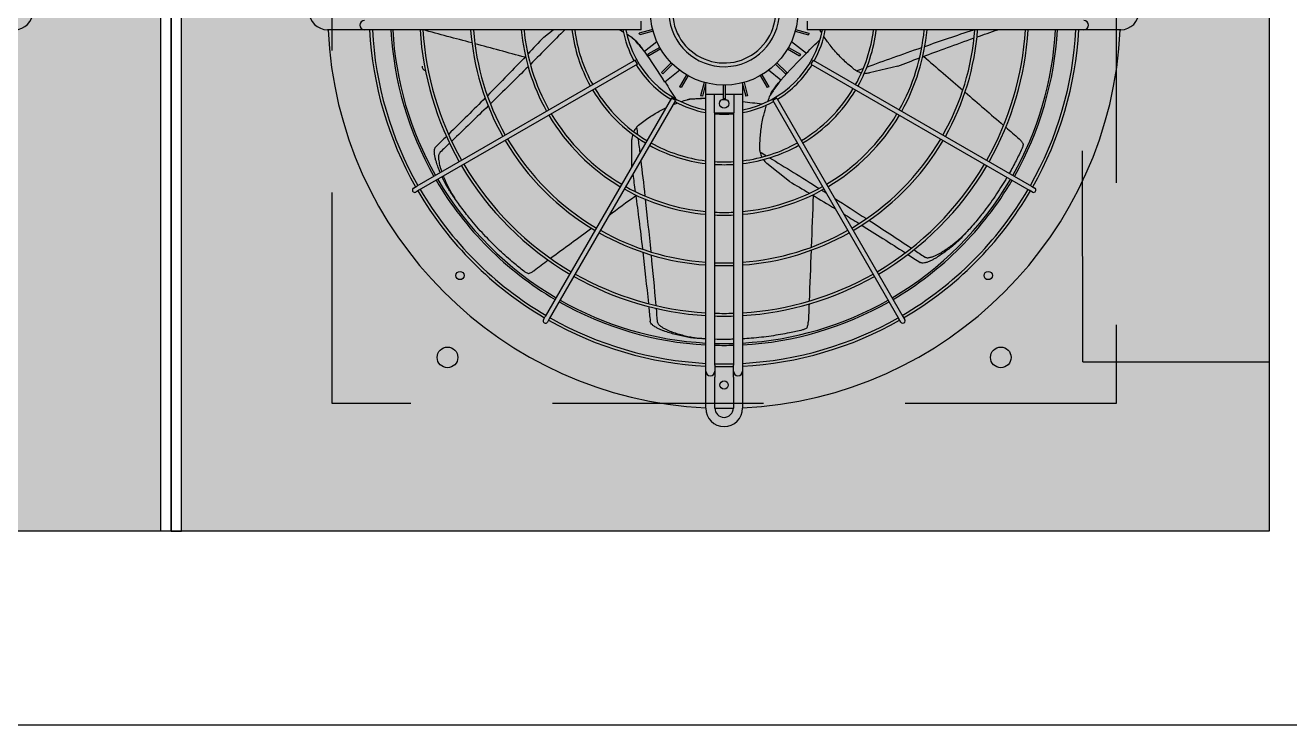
# Model space of a CAD drawing. Header units: metres. Extents: x 0 to 132, y -109 to 310.
# Drawn here: x 125.11 to 126.002, y 198.355 to 198.848 of the extents above; entities that cross this region are included whole.
import ezdxf

# ---------------------------------------------------------------- set-up
doc = ezdxf.new("R2010")
doc.units = ezdxf.units.M
doc.header["$LTSCALE"] = 0.036
doc.linetypes.add('HIDDEN', pattern=[9.525, 6.35, -3.175])
for name, color, linetype in [('elec psiktis', 170, 'Continuous'), ('elec psiktis exartimata', 170, 'Continuous'), ('fan klimatismos hatch', 21, 'Continuous'), ('mihanologika text', 20, 'Continuous')]:
    doc.layers.add(name, color=color, linetype=linetype)

# ---------------------------------------------------------------- blocks, each defined once
blk = doc.blocks.new('elec psiktis')
at = {"layer": 'fan klimatismos hatch'}
for points in [[(-3.6049, 2.2384), (-4.7844, 2.2384), (-4.7844, -0.0146), (-3.6049, -0.0146)], [(-2.4054, 2.2384), (-3.5819, 2.2384), (-3.5819, -0.0146), (-2.4054, -0.0146)]]:
    blk.add_hatch(color=256, dxfattribs=at).paths.add_polyline_path(points)
at = {"layer": 'elec psiktis'}
for p, q in [((-4.7844, -0.0146), (-4.7844, 2.2384)), ((-4.7844, 2.2384), (-0.0064, 2.2384)), ((-3.5934, 2.2384), (-3.6049, 2.2384)), ((-3.6049, 2.2384), (-3.6049, -0.0146)), ((-3.5934, 2.2384), (-3.5819, 2.2384)), ((-3.5934, 2.2384), (-3.5934, -0.0146)), ((-3.5934, -0.0146), (-3.5934, 2.2384)), ((-3.5819, -0.0146), (-3.5819, 2.2384))]:
    blk.add_line(p, q, dxfattribs=at)
at = {"layer": 'elec psiktis exartimata', "linetype": 'HIDDEN'}
for p, q in [((-4.6182, 1.2502), (-4.6182, 2.1002)), ((-4.6182, 2.1002), (-3.7682, 2.1002)), ((-3.7682, 2.1002), (-3.7682, 1.2502)), ((-4.582, 2.0549), (-4.7844, 2.0549)), ((-4.582, 2.0549), (-4.5816, 0.1684))]:
    blk.add_line(p, q, dxfattribs=at)
at = {"layer": 'elec psiktis exartimata'}
for p, q in [((-4.2132, 2.0717), (-4.2132, 2.1052)), ((-4.2032, 2.0717), (-4.2032, 2.1052)), ((-4.1832, 2.1052), (-4.1832, 2.0717)), ((-4.1732, 2.1052), (-4.1732, 2.0717)), ((-4.2132, 2.0652), (-4.2132, 2.0717)), ((-4.2032, 2.0717), (-4.2032, 2.0652)), ((-4.1832, 2.0652), (-4.1832, 2.0717)), ((-4.1732, 2.0717), (-4.1732, 2.0652)), ((-4.2132, 2.0587), (-4.2132, 2.0652)), ((-4.2132, 1.7652), (-4.2132, 2.0587)), ((-4.2032, 2.0652), (-4.2032, 2.0587)), ((-4.2032, 1.7852), (-4.2032, 2.0587)), ((-4.1832, 2.0587), (-4.1832, 2.0652)), ((-4.1832, 2.0587), (-4.1832, 1.7852)), ((-4.1732, 2.0652), (-4.1732, 2.0587)), ((-4.1732, 2.0587), (-4.1732, 1.7652)), ((-4.3871, 2.006), (-4.3891, 2.0095)), ((-4.2504, 1.7692), (-4.3871, 2.006)), ((-4.3848, 2.012), (-4.3828, 2.0085)), ((-4.246, 1.7717), (-4.3828, 2.0085)), ((-4.1404, 1.7717), (-4.0036, 2.0085)), ((-4.136, 1.7692), (-3.9993, 2.006)), ((-4.0036, 2.0085), (-4.0016, 2.012)), ((-3.9973, 2.0095), (-3.9993, 2.006)), ((-4.5266, 1.8647), (-4.53, 1.8667)), ((-4.5275, 1.8711), (-4.5241, 1.8691)), ((-4.2872, 1.7323), (-4.5241, 1.8691)), ((-4.0992, 1.7323), (-3.8623, 1.8691)), ((-3.8623, 1.8691), (-3.8589, 1.8711)), ((-3.8564, 1.8667), (-3.8598, 1.8647)), ((-4.2897, 1.728), (-4.5266, 1.8647)), ((-4.2641, 1.8596), (-4.2395, 1.84)), ((-4.0967, 1.728), (-3.8598, 1.8647)), ((-4.0932, 1.8434), (-4.0932, 1.8142)), ((-4.1825, 1.7852), (-4.2039, 1.7852)), ((-4.2039, 1.7852), (-4.2039, 1.7652)), ((-4.1825, 1.7652), (-4.1825, 1.7852)), ((-4.2504, 1.7692), (-4.246, 1.7717)), ((-4.1942, 1.7702), (-4.1922, 1.7702)), ((-4.1942, 1.7551), (-4.1942, 1.7702)), ((-4.1922, 1.7551), (-4.1922, 1.7702)), ((-4.1729, 1.7697), (-4.1687, 1.7697)), ((-4.1404, 1.7717), (-4.136, 1.7692)), ((-4.2416, 1.7569), (-4.2398, 1.7579)), ((-4.234, 1.7439), (-4.2416, 1.7569)), ((-4.2323, 1.7449), (-4.2398, 1.7579)), ((-4.2187, 1.7667), (-4.2168, 1.7672)), ((-4.2149, 1.7522), (-4.2187, 1.7667)), ((-4.2129, 1.7527), (-4.2168, 1.7672)), ((-4.2132, 1.7652), (-4.2039, 1.7652)), ((-4.2132, 1.7537), (-4.2132, 1.7652)), ((-4.2039, 1.7652), (-4.1942, 1.7652)), ((-4.1922, 1.7652), (-4.1825, 1.7652)), ((-4.1825, 1.7652), (-4.1732, 1.7652)), ((-4.1734, 1.7527), (-4.1696, 1.7672)), ((-4.1732, 1.7652), (-4.1732, 1.7537)), ((-4.1715, 1.7522), (-4.1676, 1.7667)), ((-4.1696, 1.7672), (-4.1676, 1.7667)), ((-4.1541, 1.7449), (-4.1466, 1.7579)), ((-4.1523, 1.7439), (-4.1448, 1.7569)), ((-4.1466, 1.7579), (-4.1448, 1.7569)), ((-4.3816, 1.7347), (-4.351, 1.7417)), ((-4.2611, 1.7416), (-4.2597, 1.743)), ((-4.2505, 1.731), (-4.2611, 1.7416)), ((-4.249, 1.7324), (-4.2597, 1.743)), ((-4.2547, 1.7498), (-4.2413, 1.7391)), ((-4.2544, 1.75), (-4.2519, 1.7532)), ((-4.1451, 1.7391), (-4.1289, 1.752)), ((-4.1373, 1.7324), (-4.1267, 1.743)), ((-4.1359, 1.731), (-4.1253, 1.7416)), ((-4.1267, 1.743), (-4.1253, 1.7416)), ((-4.2897, 1.728), (-4.2872, 1.7323)), ((-4.0992, 1.7323), (-4.0967, 1.728)), ((-4.2662, 1.7078), (-4.2824, 1.7207)), ((-4.276, 1.7218), (-4.275, 1.7235)), ((-4.263, 1.7143), (-4.276, 1.7218)), ((-4.262, 1.716), (-4.275, 1.7235)), ((-4.1244, 1.716), (-4.1114, 1.7235)), ((-4.1234, 1.7143), (-4.1104, 1.7218)), ((-4.1067, 1.7185), (-4.1202, 1.7078)), ((-4.1114, 1.7235), (-4.1104, 1.7218)), ((-4.1066, 1.7182), (-4.104, 1.715)), ((-4.2852, 1.6988), (-4.2847, 1.7007)), ((-4.2702, 1.6968), (-4.2847, 1.7007)), ((-4.1162, 1.6968), (-4.1017, 1.7007)), ((-4.1017, 1.7007), (-4.1012, 1.6988)), ((-3.9976, 1.7033), (-4.0077, 1.6952)), ((-4.6232, 1.6952), (-4.5897, 1.6952)), ((-4.5897, 1.6952), (-4.5832, 1.6952)), ((-4.5832, 1.6952), (-4.5767, 1.6952)), ((-4.5767, 1.6952), (-4.2832, 1.6952)), ((-4.2707, 1.6949), (-4.2852, 1.6988)), ((-4.2832, 1.6858), (-4.2832, 1.6952)), ((-4.1157, 1.6949), (-4.1012, 1.6988)), ((-4.1032, 1.6952), (-4.1032, 1.6858)), ((-4.1032, 1.6952), (-3.8097, 1.6952)), ((-3.8097, 1.6952), (-3.8032, 1.6952)), ((-3.8032, 1.6952), (-3.7967, 1.6952)), ((-3.7967, 1.6952), (-3.7632, 1.6952))]:
    blk.add_line(p, q, dxfattribs=at)
for centre, radius in [((-4.1932, 2.0802), 0.0045), ((-4.4932, 2.0502), 0.0112), ((-3.8932, 2.0502), 0.0112), ((-4.4796, 1.9615), 0.0045), ((-3.9068, 1.9615), 0.0045), ((-4.1932, 1.7752), 0.005), ((-4.1932, 1.6752), 0.08)]:
    blk.add_circle(centre, radius, dxfattribs=at)
for centre, radius, start, end in [((-4.1932, 2.1052), 0.02, 0, 180), ((-4.1932, 2.1052), 0.01, 0, 180), ((-4.1932, 1.6752), 0.43, 92.6659, 177.3341), ((-4.1932, 1.6752), 0.43, 88.6674, 91.3326), ((-4.1932, 1.6752), 0.43, 2.6659, 87.3341), ((-4.1932, 1.6752), 0.385, 92.9777, 119.6279), ((-4.2082, 2.0652), 0.005, 0, 180), ((-4.1932, 1.6752), 0.385, 88.5116, 91.4884), ((-4.1932, 1.6752), 0.382, 88.4999, 91.5001), ((-4.1782, 2.0652), 0.005, 0, 180), ((-4.1932, 1.6752), 0.385, 60.3721, 87.0223), ((-4.1932, 1.6752), 0.382, 93.0012, 119.625), ((-4.1932, 1.6752), 0.382, 60.375, 86.9988), ((-4.1932, 1.6752), 0.362, 93.1671, 119.6043), ((-4.1932, 1.6752), 0.36, 93.1847, 119.6021), ((-4.1932, 1.6752), 0.362, 88.417, 91.583), ((-4.1932, 1.6752), 0.36, 88.4082, 91.5918), ((-4.1932, 1.6752), 0.362, 60.3957, 86.8329), ((-4.1932, 1.6752), 0.36, 60.3979, 86.8153), ((-4.1932, 1.6752), 0.385, 120.3721, 149.6279), ((-4.1932, 1.6752), 0.382, 120.375, 149.625), ((-4.3869, 2.0107), 0.0025, 30, 210), ((-4.1932, 1.6752), 0.3303, 93.4714, 119.5663), ((-4.1932, 1.6752), 0.3303, 88.2651, 91.7349), ((-4.1932, 1.6752), 0.3273, 88.2492, 91.7508), ((-4.1932, 1.6752), 0.3303, 60.4337, 86.5286), ((-3.9994, 2.0107), 0.0025, 330, 150), ((-4.1932, 1.6752), 0.382, 30.375, 59.625), ((-4.1932, 1.6752), 0.385, 30.3721, 59.6279), ((-4.1932, 1.6752), 0.3273, 93.5033, 119.5624), ((-4.1932, 1.6752), 0.3273, 60.4376, 86.4967), ((-4.1932, 1.6752), 0.362, 120.3957, 149.6043), ((-4.1932, 1.6752), 0.36, 120.3979, 149.6021), ((-4.1932, 1.6752), 0.36, 30.3979, 59.6021), ((-4.1932, 1.6752), 0.362, 30.3957, 59.6043), ((-4.1932, 1.6752), 0.3303, 120.4337, 149.5663), ((-4.1932, 1.6752), 0.3273, 120.4376, 149.5624), ((-4.1932, 1.6752), 0.2756, 94.1616, 119.4803), ((-4.1932, 1.6752), 0.2756, 87.9206, 92.0794), ((-4.1932, 1.6752), 0.2726, 87.8977, 92.1023), ((-4.1932, 1.6752), 0.2756, 60.5197, 85.8384), ((-4.1932, 1.6752), 0.3273, 30.4376, 59.5624), ((-4.1932, 1.6752), 0.3303, 30.4337, 59.5663), ((-4.1932, 1.6752), 0.2726, 94.2074, 119.4745), ((-4.1932, 1.6752), 0.2726, 60.5255, 85.7926), ((-4.1932, 1.6752), 0.2756, 120.5197, 149.4803), ((-4.1932, 1.6752), 0.2726, 120.5255, 149.4745), ((-4.1932, 1.6752), 0.2726, 30.5255, 59.4745), ((-4.1932, 1.6752), 0.2756, 30.5197, 59.4803), ((-4.1932, 1.6752), 0.2209, 95.1946, 119.3516), ((-4.1932, 1.6752), 0.2209, 87.4054, 92.5946), ((-4.1932, 1.6752), 0.2179, 87.3696, 92.6304), ((-4.1932, 1.6752), 0.2209, 60.6484, 84.8054), ((-4.1932, 1.6752), 0.2179, 95.2663, 119.3426), ((-4.1932, 1.6752), 0.2179, 60.6574, 84.7337), ((-4.1932, 1.6752), 0.385, 150.3721, 177.0223), ((-4.5288, 1.8689), 0.0025, 60, 240), ((-4.1932, 1.6752), 0.2209, 120.6484, 149.3516), ((-4.1932, 1.6752), 0.2209, 30.6484, 59.3516), ((-3.8576, 1.8689), 0.0025, 300, 120), ((-4.1932, 1.6752), 0.385, 2.9777, 29.6279), ((-4.1932, 1.6752), 0.382, 150.375, 176.9988), ((-4.1932, 1.6752), 0.362, 150.3957, 176.8329), ((-4.1932, 1.6752), 0.36, 150.3979, 176.8153), ((-4.1932, 1.6752), 0.2179, 120.6574, 149.3426), ((-4.1932, 1.6752), 0.2179, 30.6574, 59.3426), ((-4.1932, 1.6752), 0.36, 3.1847, 29.6021), ((-4.1932, 1.6752), 0.362, 3.1671, 29.6043), ((-4.1932, 1.6752), 0.382, 3.0012, 29.625), ((-4.1932, 1.6752), 0.3303, 150.4337, 176.5286), ((-4.1932, 1.6752), 0.1662, 96.9115, 119.1381), ((-4.252, 1.8244), 0.02, 35.0325, 51.4286), ((-4.1932, 1.6752), 0.1662, 86.5505, 93.4495), ((-4.1932, 1.6752), 0.1632, 86.487, 93.513), ((-4.1932, 1.6752), 0.1662, 60.8619, 83.0885), ((-4.1932, 1.6752), 0.3303, 3.4714, 29.5663), ((-4.1932, 1.6752), 0.3273, 150.4376, 176.4967), ((-4.1932, 1.6752), 0.1632, 97.0392, 119.1223), ((-4.252, 1.8244), 0.02, 9.8682, 26.0863), ((-4.1932, 1.6752), 0.1632, 60.8777, 82.9608), ((-4.1932, 1.6752), 0.3273, 3.5033, 29.5624), ((-4.1932, 1.6752), 0.2756, 150.5197, 175.8384), ((-4.1932, 1.6752), 0.1662, 120.8619, 149.1381), ((-4.1932, 1.6752), 0.1632, 120.8777, 149.1223), ((-4.1932, 1.6752), 0.1632, 30.8777, 59.1223), ((-4.1932, 1.6752), 0.1662, 30.8619, 59.1381), ((-4.1132, 1.8142), 0.02, 343.6039, 360), ((-4.1932, 1.6752), 0.2756, 4.1616, 29.4803), ((-4.1932, 1.6752), 0.2726, 150.5255, 175.7926), ((-4.1132, 1.8142), 0.02, 318.4397, 334.6577), ((-4.1932, 1.6752), 0.2726, 4.2074, 29.4745), ((-4.1932, 1.6752), 0.2209, 150.6484, 174.8054), ((-4.1932, 1.6752), 0.1115, 100.3332, 118.7152), ((-4.1932, 1.6752), 0.1115, 84.8545, 95.1455), ((-4.1932, 1.6752), 0.1115, 61.2848, 79.6668), ((-4.1932, 1.6752), 0.2209, 5.1946, 29.3516), ((-4.1932, 1.6752), 0.2179, 150.6574, 174.7337), ((-4.1932, 1.6752), 0.1085, 100.6222, 169.3778), ((-4.1932, 1.6752), 0.1115, 121.2848, 148.7152), ((-4.1454, 2.3158), 0.5467, 264.6339, 265.2677), ((-4.1932, 1.6752), 0.1085, 10.6222, 79.3778), ((-4.1932, 1.6752), 0.1115, 31.2848, 58.7152), ((-4.1932, 1.6752), 0.2179, 5.2663, 29.3426), ((-4.1932, 1.6752), 0.1662, 150.8619, 173.0885), ((-4.1932, 1.6752), 0.1662, 6.9115, 29.1381), ((-4.1932, 1.6752), 0.1632, 150.8777, 172.9608), ((-4.3465, 1.7222), 0.02, 86.4611, 102.8571), ((-4.3465, 1.7222), 0.02, 61.2968, 77.5149), ((-4.6643, 2.1119), 0.5467, 314.3084, 318.5174), ((-3.6625, 2.0372), 0.5467, 211.4513, 215.6603), ((-4.1932, 1.6752), 0.1632, 7.0392, 29.1223), ((-4.1932, 1.6752), 0.1115, 151.2848, 169.6668), ((-4.1932, 1.6752), 0.06, 3.1897, 266.8103), ((-4.1932, 1.6752), 0.056, 359.4153, 270.5847), ((-4.1932, 1.6752), 0.1115, 10.3332, 28.7152), ((-3.8702, 1.7347), 0.0046, 0, 76.8791), ((-4.6232, 1.6752), 0.02, 90, 270), ((-4.5832, 1.6902), 0.005, 90, 270), ((-3.8032, 1.6902), 0.005, 270, 90), ((-3.7632, 1.6752), 0.02, 270, 90), ((-3.4237, 1.6752), 0.02, 90, 270)]:
    blk.add_arc(centre, radius, start, end, dxfattribs=at)
at = {"layer": 'elec psiktis exartimata', "extrusion": (0, 0, -1)}
for centre, major_axis, ratio, start_param, end_param in [((-4.053, -3.5612), (0, 7.9569), 0.040757, -0.79826, -0.794884), ((-4.053, 18.8438), (0, 17.211), 0.018843, 3.347706, 3.351652), ((-4.053, 18.8438), (0, 17.1314), 0.018843, 3.323531, 3.328609), ((-4.053, -3.5612), (0, 7.9569), 0.040757, -0.808434, -0.798814), ((-4.053, 18.8438), (0, 17.211), 0.018843, 3.330536, 3.346812), ((-4.053, 18.8438), (0, 17.1314), 0.018843, 3.303429, 3.322502), ((-17.5288, 12.4892), (-13.3939, 10.6812), 0.018843, 3.323531, 3.328609), ((-8.1997, -1.6992), (6.221, 4.961), 0.040757, -0.79826, -0.794884), ((-17.5288, 12.4892), (-13.4561, 10.7309), 0.018843, 3.347706, 3.351652), ((-17.5288, 12.4892), (-13.3939, 10.6812), 0.018843, 3.303429, 3.322502), ((-4.053, 18.8438), (0, 17.211), 0.018843, 3.310873, 3.329534), ((-8.1997, -1.6992), (6.221, 4.961), 0.040757, -0.808434, -0.798814), ((-17.5288, 12.4892), (-13.4561, 10.7309), 0.018843, 3.330536, 3.346812), ((-4.053, -3.5612), (0, 7.9569), 0.040757, -0.818699, -0.808998), ((-4.053, 18.8438), (0, 17.1314), 0.018843, 3.279106, 3.30223), ((-17.5288, 12.4892), (-13.4561, 10.7309), 0.018843, 3.316492, 3.329534), ((-17.5288, 12.4892), (-13.3939, 10.6812), 0.018843, 3.294965, 3.30223), ((-8.1997, -1.6992), (6.221, 4.961), 0.040757, -0.818699, -0.812439), ((-17.5288, 12.4892), (-13.3939, 10.6812), 0.018843, 3.279106, 3.290935), ((-17.5288, 12.4892), (-13.4561, 10.7309), 0.018843, 3.310873, 3.31287), ((-17.5288, 12.4892), (-13.4561, 10.7309), 0.018843, 3.286266, 3.30969), ((-17.5288, 12.4892), (-13.3939, 10.6812), 0.018843, 3.266381, 3.277575), ((-4.053, 18.8438), (0, 17.211), 0.018843, 3.295685, 3.30969), ((-4.053, 18.8438), (0, 17.1314), 0.018843, 3.269232, 3.277575), ((-17.5288, 12.4892), (-13.4561, 10.7309), 0.018843, 3.281463, 3.284642), ((-4.053, 18.8438), (0, 17.211), 0.018843, 3.286266, 3.29253), ((9.3172, 12.27), (13.4561, 10.7309), 0.018843, 3.347706, 3.351652), ((-0.0118, -1.4801), (-6.221, 4.961), 0.040757, -0.79826, -0.794884), ((9.3172, 12.27), (13.4561, 10.7309), 0.018843, 3.330536, 3.346812), ((9.3172, 12.27), (13.3939, 10.6812), 0.018843, 3.323531, 3.328609), ((-0.0118, -1.4801), (-6.221, 4.961), 0.040757, -0.808434, -0.798814), ((-4.053, 18.8438), (0, 17.211), 0.018843, 3.281463, 3.284642), ((9.3172, 12.27), (13.3939, 10.6812), 0.018843, 3.303429, 3.322502), ((-4.053, 1.8273), (0.3243, 0), 0.192511, 2.087387, 2.163873), ((-3.9868, 1.6604), (-0.2022, 0.2535), 0.192511, -1.054205, -0.97772), ((9.3172, 12.27), (13.4561, 10.7309), 0.018843, 3.310873, 3.329534), ((-0.0118, -1.4801), (-6.221, 4.961), 0.040757, -0.818699, -0.808998), ((9.3172, 12.27), (13.3939, 10.6812), 0.018843, 3.279106, 3.30223), ((-20.9626, -2.0086), (16.7795, 3.8298), 0.018843, 0.144674, 0.168097), ((-20.9626, -2.0086), (16.7019, 3.8121), 0.018843, 0.124789, 0.135982), ((-20.9626, -2.0086), (16.7795, 3.8298), 0.018843, 0.13987, 0.143049), ((9.3172, 12.27), (13.4561, 10.7309), 0.018843, 3.2903, 3.30969), ((-20.9626, -2.0086), (16.7019, 3.8121), 0.018843, 0.137514, 0.160637), ((-4.2248, 1.8796), (0.2022, 0.2535), 0.192511, 2.087387, 2.163873), ((9.3172, 12.27), (13.3939, 10.6812), 0.018843, 3.266381, 3.277575), ((-9.3294, 2.7037), (-7.7574, 1.7706), 0.040757, 2.322894, 2.332595), ((-20.9626, -2.0086), (16.7019, 3.8121), 0.018843, 0.161837, 0.170185), ((-20.9626, -2.0086), (16.7795, 3.8298), 0.018843, 0.169281, 0.187526), ((-9.3294, 2.7037), (-7.7574, 1.7706), 0.040757, 2.333158, 2.342778)]:
    blk.add_ellipse(centre, major_axis=major_axis, ratio=ratio, start_param=start_param, end_param=end_param, dxfattribs=at)
at = {"layer": 'elec psiktis exartimata'}
for points, knots in [([(-4.278, 2.0205), (-4.2735, 2.0216), (-4.2688, 2.0227), (-4.2576, 2.0249), (-4.251, 2.0261), (-4.2372, 2.0281), (-4.23, 2.0289), (-4.2195, 2.0298), (-4.2164, 2.03), (-4.2132, 2.0302)], [5.628237, 5.628237, 5.628237, 5.628237, 24.441601, 24.441601, 48.883202, 48.883202, 73.324803, 73.324803, 83.704009, 83.704009, 83.704009, 83.704009]), ([(-4.2032, 2.0306), (-4.2021, 2.0306), (-4.2011, 2.0307), (-4.1977, 2.0307), (-4.1955, 2.0308), (-4.1932, 2.0308)], [94.411027, 94.411027, 94.411027, 94.411027, 97.766405, 97.766405, 104.926774, 104.926774, 104.926774, 104.926774]), ([(-4.1689, 2.0299), (-4.1664, 2.0298), (-4.1638, 2.0295), (-4.1599, 2.0292), (-4.1585, 2.0291), (-4.1572, 2.0289)], [23.843624, 23.843624, 23.843624, 23.843624, 31.17572, 31.17572, 34.967352, 34.967352, 34.967352, 34.967352]), ([(-4.1206, 2.0111), (-4.1207, 2.0114), (-4.1207, 2.0117), (-4.1209, 2.0124), (-4.1211, 2.0128), (-4.1215, 2.0135), (-4.1217, 2.0139), (-4.1223, 2.0146), (-4.1226, 2.0149), (-4.1233, 2.0155), (-4.1237, 2.0159), (-4.1245, 2.0166), (-4.125, 2.0169), (-4.1264, 2.0178), (-4.1273, 2.0184), (-4.1294, 2.0195), (-4.1304, 2.02), (-4.1324, 2.0209), (-4.1335, 2.0213), (-4.1363, 2.0224), (-4.1382, 2.0231), (-4.1421, 2.0244), (-4.1441, 2.025), (-4.1482, 2.0261), (-4.1503, 2.0266), (-4.1544, 2.0276), (-4.1565, 2.028), (-4.1621, 2.029), (-4.1655, 2.0295), (-4.1689, 2.0299)], [116.818504, 116.818504, 116.818504, 116.818504, 117.674315, 117.674315, 118.90653, 118.90653, 120.138745, 120.138745, 121.370961, 121.370961, 122.9854, 122.9854, 124.599839, 124.599839, 127.828717, 127.828717, 131.057596, 131.057596, 134.286474, 134.286474, 140.459649, 140.459649, 146.632824, 146.632824, 152.805999, 152.805999, 158.979173, 158.979173, 169.240552, 169.240552, 169.240552, 169.240552]), ([(-4.2829, 2.0185), (-4.283, 2.0184), (-4.2831, 2.0182), (-4.2834, 2.0174), (-4.2836, 2.0169), (-4.2839, 2.0157), (-4.284, 2.0151), (-4.2843, 2.0138), (-4.2844, 2.0132), (-4.2844, 2.0123), (-4.2845, 2.0119), (-4.2845, 2.0116)], [148.21489, 148.21489, 148.21489, 148.21489, 148.790276, 148.790276, 150.632855, 150.632855, 152.475435, 152.475435, 154.318014, 154.318014, 155.348889, 155.348889, 155.348889, 155.348889]), ([(-4.2829, 2.0185), (-4.2824, 2.0188), (-4.2818, 2.0191), (-4.2802, 2.0199), (-4.2791, 2.0202), (-4.278, 2.0205)], [23.505025, 23.505025, 23.505025, 23.505025, 25.859516, 25.859516, 30.318685, 30.318685, 30.318685, 30.318685]), ([(-4.1572, 2.0289), (-4.156, 2.0287), (-4.1547, 2.0285), (-4.1513, 2.0279), (-4.1491, 2.0275), (-4.1447, 2.0265), (-4.1425, 2.026), (-4.1382, 2.0249), (-4.1361, 2.0243), (-4.1319, 2.023), (-4.1299, 2.0223), (-4.1269, 2.0212), (-4.1258, 2.0208), (-4.1236, 2.0198), (-4.1224, 2.0193), (-4.1203, 2.0183), (-4.1192, 2.0177), (-4.1177, 2.0167), (-4.1172, 2.0164), (-4.1162, 2.0157), (-4.1158, 2.0154), (-4.1148, 2.0145), (-4.1142, 2.0138), (-4.1135, 2.0127), (-4.1133, 2.0123), (-4.1131, 2.0117), (-4.1131, 2.0114), (-4.113, 2.0111)], [72.856457, 72.856457, 72.856457, 72.856457, 76.498272, 76.498272, 82.972306, 82.972306, 89.446341, 89.446341, 95.920375, 95.920375, 102.39441, 102.39441, 105.823764, 105.823764, 109.253118, 109.253118, 112.682473, 112.682473, 114.39715, 114.39715, 116.111827, 116.111827, 118.548976, 118.548976, 119.767551, 119.767551, 120.608571, 120.608571, 120.608571, 120.608571]), ([(-4.4473, 1.9239), (-4.4464, 1.9247), (-4.4455, 1.9256), (-4.4428, 1.9279), (-4.4411, 1.9293), (-4.4376, 1.9321), (-4.4359, 1.9335), (-4.4323, 1.9362), (-4.4305, 1.9375), (-4.4269, 1.9399), (-4.4251, 1.9411), (-4.4224, 1.9428), (-4.4214, 1.9433), (-4.4193, 1.9445), (-4.4182, 1.9451), (-4.416, 1.9461), (-4.4148, 1.9466), (-4.4132, 1.9472), (-4.4126, 1.9474), (-4.4115, 1.9477), (-4.4109, 1.9478), (-4.4096, 1.948), (-4.4087, 1.9481), (-4.4074, 1.9479), (-4.407, 1.9478), (-4.4064, 1.9476), (-4.4061, 1.9475), (-4.4059, 1.9473)], [72.856457, 72.856457, 72.856457, 72.856457, 76.498272, 76.498272, 82.972306, 82.972306, 89.446341, 89.446341, 95.920375, 95.920375, 102.39441, 102.39441, 105.823764, 105.823764, 109.253118, 109.253118, 112.682473, 112.682473, 114.39715, 114.39715, 116.111827, 116.111827, 118.548976, 118.548976, 119.767551, 119.767551, 120.608571, 120.608571, 120.608571, 120.608571]), ([(-3.9807, 1.9594), (-3.9809, 1.9594), (-3.981, 1.9593), (-3.9818, 1.9591), (-3.9824, 1.9589), (-3.9835, 1.9584), (-3.9841, 1.9581), (-3.9852, 1.9575), (-3.9857, 1.9572), (-3.9865, 1.9567), (-3.9868, 1.9565), (-3.9871, 1.9563)], [148.21489, 148.21489, 148.21489, 148.21489, 148.790276, 148.790276, 150.632855, 150.632855, 152.475435, 152.475435, 154.318014, 154.318014, 155.348889, 155.348889, 155.348889, 155.348889]), ([(-3.9807, 1.9594), (-3.9801, 1.9592), (-3.9795, 1.9589), (-3.9779, 1.9581), (-3.9769, 1.9575), (-3.976, 1.9567)], [23.505025, 23.505025, 23.505025, 23.505025, 25.859516, 25.859516, 30.318685, 30.318685, 30.318685, 30.318685]), ([(-3.976, 1.9567), (-3.9724, 1.9539), (-3.9686, 1.9509), (-3.9599, 1.9436), (-3.9548, 1.9391), (-3.9447, 1.9296), (-3.9396, 1.9245), (-3.9294, 1.9138), (-3.9244, 1.9081), (-3.918, 1.9004), (-3.9166, 1.8987), (-3.9152, 1.8969)], [5.628237, 5.628237, 5.628237, 5.628237, 24.441601, 24.441601, 48.883202, 48.883202, 73.324803, 73.324803, 97.766405, 97.766405, 104.926774, 104.926774, 104.926774, 104.926774]), ([(-4.4106, 1.9414), (-4.4109, 1.9415), (-4.4111, 1.9417), (-4.4118, 1.9419), (-4.4122, 1.942), (-4.413, 1.9422), (-4.4135, 1.9422), (-4.4143, 1.9422), (-4.4148, 1.9422), (-4.4157, 1.942), (-4.4162, 1.9419), (-4.4173, 1.9417), (-4.4178, 1.9416), (-4.4194, 1.9411), (-4.4205, 1.9406), (-4.4226, 1.9397), (-4.4236, 1.9392), (-4.4256, 1.9382), (-4.4266, 1.9377), (-4.4292, 1.9362), (-4.431, 1.9351), (-4.4344, 1.9328), (-4.4361, 1.9316), (-4.4395, 1.9291), (-4.4412, 1.9278), (-4.4445, 1.9252), (-4.4462, 1.9238), (-4.4504, 1.9201), (-4.453, 1.9177), (-4.4554, 1.9153)], [116.818504, 116.818504, 116.818504, 116.818504, 117.674315, 117.674315, 118.90653, 118.90653, 120.138745, 120.138745, 121.370961, 121.370961, 122.9854, 122.9854, 124.599839, 124.599839, 127.828717, 127.828717, 131.057596, 131.057596, 134.286474, 134.286474, 140.459649, 140.459649, 146.632824, 146.632824, 152.805999, 152.805999, 158.979173, 158.979173, 169.240552, 169.240552, 169.240552, 169.240552]), ([(-4.4554, 1.9153), (-4.4537, 1.9172), (-4.4519, 1.9191), (-4.4492, 1.9219), (-4.4483, 1.9229), (-4.4473, 1.9239)], [23.843624, 23.843624, 23.843624, 23.843624, 31.17572, 31.17572, 34.967352, 34.967352, 34.967352, 34.967352]), ([(-4.4712, 1.8969), (-4.4678, 1.9012), (-4.4642, 1.9055), (-4.4588, 1.9116), (-4.4571, 1.9134), (-4.4554, 1.9153)], [104.926774, 104.926774, 104.926774, 104.926774, 122.208006, 122.208006, 129.840338, 129.840338, 129.840338, 129.840338]), ([(-4.4999, 1.8551), (-4.4964, 1.861), (-4.4927, 1.867), (-4.4845, 1.8792), (-4.4801, 1.8854), (-4.474, 1.8933), (-4.4726, 1.8951), (-4.4712, 1.8969)], [49.321024, 49.321024, 49.321024, 49.321024, 73.324803, 73.324803, 97.766405, 97.766405, 104.926774, 104.926774, 104.926774, 104.926774]), ([(-3.9152, 1.8969), (-3.9117, 1.8925), (-3.9083, 1.8881), (-3.9036, 1.8815), (-3.9021, 1.8795), (-3.9007, 1.8774)], [104.926774, 104.926774, 104.926774, 104.926774, 122.208006, 122.208006, 129.840338, 129.840338, 129.840338, 129.840338]), ([(-3.8887, 1.8539), (-3.8891, 1.8549), (-3.8895, 1.8559), (-3.8908, 1.8588), (-3.8916, 1.8607), (-3.8935, 1.8646), (-3.8945, 1.8665), (-3.8971, 1.8715), (-3.8989, 1.8745), (-3.9007, 1.8774)], [143.437266, 143.437266, 143.437266, 143.437266, 146.632824, 146.632824, 152.805999, 152.805999, 158.979173, 158.979173, 169.240552, 169.240552, 169.240552, 169.240552]), ([(-3.9007, 1.8774), (-3.8992, 1.8753), (-3.8978, 1.8731), (-3.8956, 1.8699), (-3.8949, 1.8687), (-3.8942, 1.8676)], [23.843624, 23.843624, 23.843624, 23.843624, 31.17572, 31.17572, 34.967352, 34.967352, 34.967352, 34.967352]), ([(-3.8942, 1.8676), (-3.8935, 1.8665), (-3.8929, 1.8654), (-3.8913, 1.8623), (-3.8902, 1.8603), (-3.8886, 1.8571), (-3.888, 1.8558), (-3.8874, 1.8546)], [72.856457, 72.856457, 72.856457, 72.856457, 76.498272, 76.498272, 82.972306, 82.972306, 86.976106, 86.976106, 86.976106, 86.976106]), ([(-4.516, 1.8242), (-4.5141, 1.8284), (-4.512, 1.8327), (-4.5075, 1.8416), (-4.505, 1.8462), (-4.5024, 1.8508)], [5.628237, 5.628237, 5.628237, 5.628237, 24.441601, 24.441601, 43.427126, 43.427126, 43.427126, 43.427126]), ([(-3.8853, 1.8279), (-3.8851, 1.8281), (-3.8849, 1.8283), (-3.8845, 1.8289), (-3.8843, 1.8293), (-3.8839, 1.8301), (-3.8838, 1.8305), (-3.8836, 1.8313), (-3.8836, 1.8318), (-3.8835, 1.8327), (-3.8834, 1.8332), (-3.8835, 1.8343), (-3.8835, 1.8349), (-3.8836, 1.8365), (-3.8838, 1.8377), (-3.8842, 1.8399), (-3.8844, 1.841), (-3.885, 1.8432), (-3.8853, 1.8443), (-3.886, 1.8466), (-3.8864, 1.8478), (-3.8869, 1.8491)], [116.818504, 116.818504, 116.818504, 116.818504, 117.674315, 117.674315, 118.90653, 118.90653, 120.138745, 120.138745, 121.370961, 121.370961, 122.9854, 122.9854, 124.599839, 124.599839, 127.828717, 127.828717, 131.057596, 131.057596, 134.286474, 134.286474, 138.394553, 138.394553, 138.394553, 138.394553]), ([(-3.8854, 1.85), (-3.8849, 1.8487), (-3.8843, 1.8474), (-3.883, 1.8441), (-3.8823, 1.8421), (-3.8813, 1.8391), (-3.8809, 1.8379), (-3.8803, 1.8356), (-3.88, 1.8344), (-3.8795, 1.8321), (-3.8792, 1.8309), (-3.879, 1.8291), (-3.879, 1.8285), (-3.8789, 1.8273), (-3.8789, 1.8268), (-3.879, 1.8254), (-3.8791, 1.8245), (-3.8796, 1.8233), (-3.8798, 1.823), (-3.8801, 1.8224), (-3.8803, 1.8222), (-3.8805, 1.822)], [91.858893, 91.858893, 91.858893, 91.858893, 95.920375, 95.920375, 102.39441, 102.39441, 105.823764, 105.823764, 109.253118, 109.253118, 112.682473, 112.682473, 114.39715, 114.39715, 116.111827, 116.111827, 118.548976, 118.548976, 119.767551, 119.767551, 120.608571, 120.608571, 120.608571, 120.608571]), ([(-4.5176, 1.8191), (-4.5175, 1.8197), (-4.5174, 1.8203), (-4.5169, 1.822), (-4.5165, 1.8232), (-4.516, 1.8242)], [23.505025, 23.505025, 23.505025, 23.505025, 25.859516, 25.859516, 30.318685, 30.318685, 30.318685, 30.318685]), ([(-4.232, 1.8247), (-4.2319, 1.8224), (-4.232, 1.82), (-4.2322, 1.8126), (-4.2326, 1.8076), (-4.234, 1.7976), (-4.2349, 1.7926), (-4.237, 1.784), (-4.2381, 1.7803), (-4.2393, 1.7767)], [22.344079, 22.344079, 22.344079, 22.344079, 29.207025, 29.207025, 43.810537, 43.810537, 58.414049, 58.414049, 69.687336, 69.687336, 69.687336, 69.687336]), ([(-4.2323, 1.8278), (-4.2322, 1.8274), (-4.2322, 1.827), (-4.232, 1.826), (-4.232, 1.8254), (-4.232, 1.8247)], [74.725099, 74.725099, 74.725099, 74.725099, 75.874264, 75.874264, 77.80458, 77.80458, 77.80458, 77.80458]), ([(-4.5176, 1.8191), (-4.5175, 1.8189), (-4.5174, 1.8187), (-4.517, 1.8181), (-4.5167, 1.8175), (-4.516, 1.8165), (-4.5156, 1.816), (-4.5148, 1.8151), (-4.5143, 1.8147), (-4.5136, 1.814), (-4.5134, 1.8137), (-4.5131, 1.8135)], [148.21489, 148.21489, 148.21489, 148.21489, 148.790276, 148.790276, 150.632855, 150.632855, 152.475435, 152.475435, 154.318014, 154.318014, 155.348889, 155.348889, 155.348889, 155.348889]), ([(-4.1005, 1.7987), (-4.1023, 1.7972), (-4.1041, 1.7958), (-4.11, 1.7914), (-4.1142, 1.7885), (-4.1222, 1.7838), (-4.126, 1.7817), (-4.1298, 1.7799)], [22.344079, 22.344079, 22.344079, 22.344079, 29.207025, 29.207025, 43.810537, 43.810537, 56.185138, 56.185138, 56.185138, 56.185138]), ([(-4.0982, 1.8009), (-4.0985, 1.8006), (-4.0987, 1.8003), (-4.0995, 1.7996), (-4.0999, 1.7992), (-4.1005, 1.7987)], [74.725099, 74.725099, 74.725099, 74.725099, 75.874264, 75.874264, 77.80458, 77.80458, 77.80458, 77.80458]), ([(-4.1732, 1.7697), (-4.1731, 1.7697), (-4.173, 1.7697), (-4.1706, 1.7697), (-4.1683, 1.7698), (-4.1636, 1.77), (-4.1612, 1.7702), (-4.1569, 1.7706), (-4.155, 1.7708), (-4.1531, 1.771)], [51.900767, 51.900767, 51.900767, 51.900767, 52.250056, 52.250056, 59.476064, 59.476064, 66.702072, 66.702072, 72.30074, 72.30074, 72.30074, 72.30074]), ([(-4.1559, 1.7702), (-4.156, 1.7702), (-4.156, 1.7702), (-4.1595, 1.77), (-4.163, 1.7698), (-4.1672, 1.7697), (-4.168, 1.7697), (-4.1687, 1.7697)], [63.116183, 63.116183, 63.116183, 63.116183, 63.200181, 63.200181, 73.733544, 73.733544, 76.156299, 76.156299, 76.156299, 76.156299]), ([(-4.1531, 1.771), (-4.1536, 1.7709), (-4.154, 1.7708), (-4.1549, 1.7705), (-4.1555, 1.7704), (-4.1559, 1.7702)], [60.821368, 60.821368, 60.821368, 60.821368, 62.414931, 62.414931, 64.507113, 64.507113, 64.507113, 64.507113]), ([(-4.2546, 1.7497), (-4.2546, 1.7498), (-4.2545, 1.7499), (-4.253, 1.7517), (-4.2517, 1.7536), (-4.2489, 1.7574), (-4.2476, 1.7594), (-4.2452, 1.763), (-4.2442, 1.7646), (-4.2432, 1.7662)], [51.900767, 51.900767, 51.900767, 51.900767, 52.250056, 52.250056, 59.476064, 59.476064, 66.702072, 66.702072, 72.30074, 72.30074, 72.30074, 72.30074]), ([(-4.2443, 1.7636), (-4.2443, 1.7635), (-4.2443, 1.7635), (-4.2463, 1.7606), (-4.2483, 1.7577), (-4.2509, 1.7544), (-4.2514, 1.7538), (-4.2519, 1.7532)], [63.116183, 63.116183, 63.116183, 63.116183, 63.200181, 63.200181, 73.733544, 73.733544, 76.156299, 76.156299, 76.156299, 76.156299]), ([(-4.2432, 1.7662), (-4.2433, 1.7658), (-4.2435, 1.7654), (-4.2439, 1.7645), (-4.2441, 1.764), (-4.2443, 1.7636)], [60.821368, 60.821368, 60.821368, 60.821368, 62.414931, 62.414931, 64.507113, 64.507113, 64.507113, 64.507113]), ([(-4.3369, 1.7398), (-4.3366, 1.7396), (-4.3362, 1.7394), (-4.3354, 1.7388), (-4.3348, 1.7385), (-4.3343, 1.7381)], [74.725099, 74.725099, 74.725099, 74.725099, 75.874264, 75.874264, 77.80458, 77.80458, 77.80458, 77.80458]), ([(-4.3343, 1.7381), (-4.3324, 1.7366), (-4.3306, 1.7351), (-4.325, 1.7304), (-4.3213, 1.7269), (-4.3143, 1.7196), (-4.3111, 1.7158), (-4.3056, 1.7088), (-4.3034, 1.7056), (-4.3013, 1.7024)], [22.344079, 22.344079, 22.344079, 22.344079, 29.207025, 29.207025, 43.810537, 43.810537, 58.414049, 58.414049, 69.687336, 69.687336, 69.687336, 69.687336]), ([(-4.1068, 1.7185), (-4.1067, 1.7184), (-4.1067, 1.7183), (-4.1052, 1.7165), (-4.1037, 1.7147), (-4.1006, 1.7112), (-4.099, 1.7094), (-4.096, 1.7063), (-4.0946, 1.705), (-4.0933, 1.7036)], [51.900767, 51.900767, 51.900767, 51.900767, 52.250056, 52.250056, 59.476064, 59.476064, 66.702072, 66.702072, 72.30074, 72.30074, 72.30074, 72.30074]), ([(-4.0956, 1.7053), (-4.0956, 1.7053), (-4.0957, 1.7054), (-4.0981, 1.708), (-4.1004, 1.7106), (-4.103, 1.7138), (-4.1035, 1.7144), (-4.104, 1.715)], [63.116183, 63.116183, 63.116183, 63.116183, 63.200181, 63.200181, 73.733544, 73.733544, 76.156299, 76.156299, 76.156299, 76.156299]), ([(-4.0933, 1.7036), (-4.0936, 1.7039), (-4.094, 1.7041), (-4.0948, 1.7047), (-4.0952, 1.705), (-4.0956, 1.7053)], [60.821368, 60.821368, 60.821368, 60.821368, 62.414931, 62.414931, 64.507113, 64.507113, 64.507113, 64.507113])]:
    blk.add_open_spline(points, degree=3, knots=knots, dxfattribs=at)
for points in [[(-4.1932, 2.0308), (-4.1899, 2.0308), (-4.1865, 2.0307), (-4.1832, 2.0306)], [(-4.1732, 2.0302), (-4.1718, 2.0301), (-4.1704, 2.03), (-4.1689, 2.0299)], [(-4.2406, 1.7727), (-4.2414, 1.7705), (-4.2423, 1.7684), (-4.2432, 1.7662)], [(-4.1465, 1.7731), (-4.1487, 1.7723), (-4.1509, 1.7716), (-4.1531, 1.771)], [(-4.1376, 1.7764), (-4.1392, 1.7757), (-4.1409, 1.7751), (-4.1425, 1.7745)], [(-4.0875, 1.6997), (-4.0895, 1.701), (-4.0914, 1.7023), (-4.0933, 1.7036)], [(-4.2991, 1.6989), (-4.2983, 1.6977), (-4.2976, 1.6964), (-4.2968, 1.6952)], [(-4.0799, 1.6952), (-4.0813, 1.6959), (-4.0826, 1.6967), (-4.0839, 1.6975)]]:
    blk.add_open_spline(points, degree=3, dxfattribs=at)

msp = doc.modelspace()

# ---------------------------------------------------------------- linework, layer by layer
at = {"layer": 'mihanologika text'}
msp.add_line((122.63441, 198.35528), (131.04522, 198.35528), dxfattribs=at)

# ---------------------------------------------------------------- block references
at = {"layer": 'elec psiktis', "linetype": 'Continuous', "xscale": 0.6500000000014552, "yscale": 0.6500000000014552, "zscale": 0.65, "rotation": 180}
msp.add_blockref('elec psiktis', (122.87746, 199.94665), dxfattribs=at)

doc.saveas('drawing.dxf')
